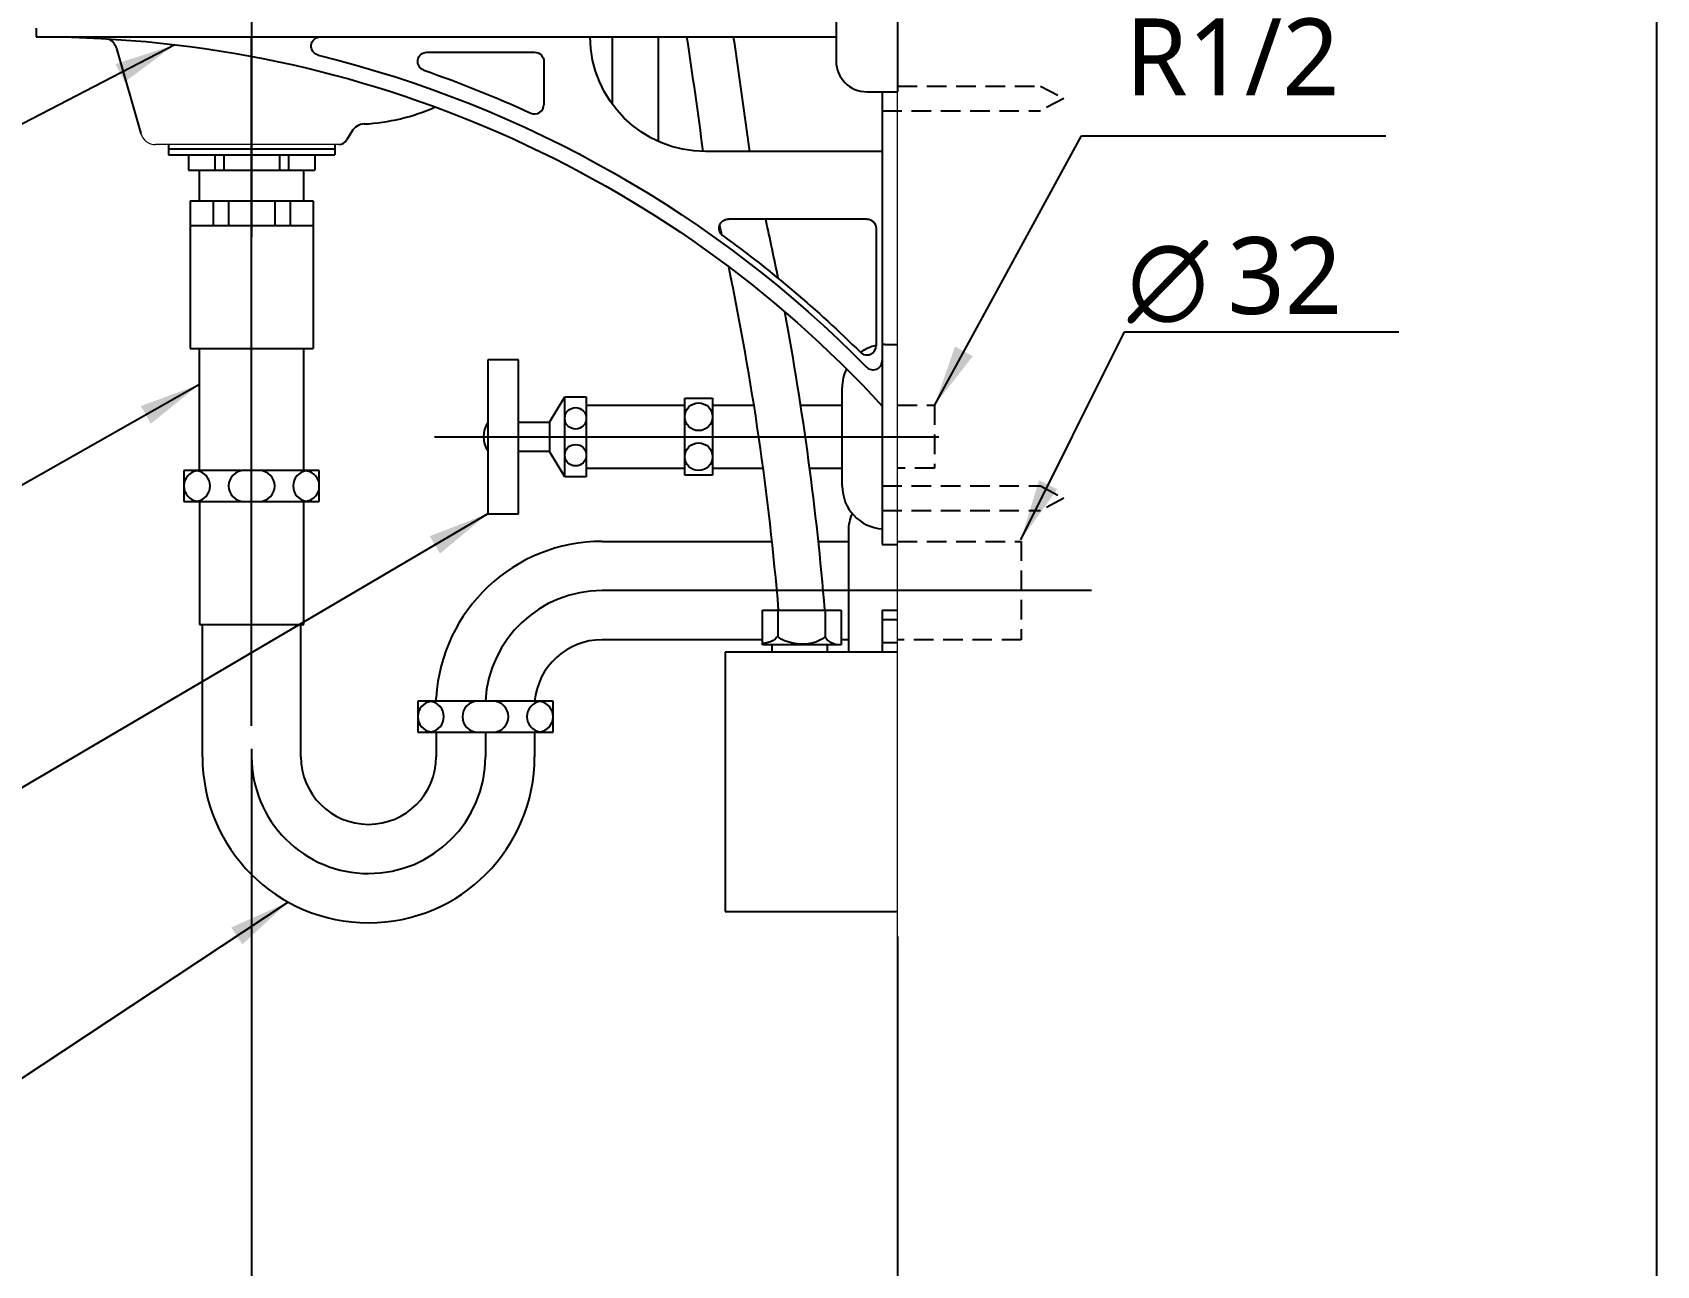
# Model space of a CAD drawing. Header units: millimetres. Extents: x 0 to 4679, y -4094 to -981.
# Drawn here: x 4151 to 4679, y -3622 to -3222 of the extents above; entities that cross this region are included whole.
import ezdxf
from ezdxf.lldxf.tags import DXFTag

# ---------------------------------------------------------------- set-up
doc = ezdxf.new("R2010")
doc.units = ezdxf.units.MM
doc.linetypes.add('DASHED2', pattern=[9.525, 6.35, -3.175])
for name, color, linetype in [('내부선 및 부속', 4, 'Continuous'), ('도각라인', 7, 'Continuous'), ('외형선', 3, 'Continuous'), ('점선', 6, 'DASHED2'), ('중심선', 1, 'DASHED'), ('치수선', 7, 'Continuous')]:
    doc.layers.add(name, color=color, linetype=linetype)
doc.styles.add('____', font='')
doc.styles.add('맑은고딕_치수', font='malgun.ttf', dxfattribs={"height": 25})
doc.styles.get('____').set_extended_font_data('굴림')
tags = doc.linetypes.add('DASHDOT', pattern=[70, 31, -13, 13, -13]).pattern_tags.tags
tags[10:11] = [DXFTag(74, 4), DXFTag(75, 0), DXFTag(340, '0'), DXFTag(46, 0.0), DXFTag(50, 0.0), DXFTag(44, 0.0), DXFTag(45, 0.0)]
tags[8:9] = [DXFTag(74, 4), DXFTag(75, 0), DXFTag(340, '0'), DXFTag(46, 0.0), DXFTag(50, 0.0), DXFTag(44, 0.0), DXFTag(45, 0.0)]
tags[6:7] = [DXFTag(74, 4), DXFTag(75, 0), DXFTag(340, '0'), DXFTag(46, 0.0), DXFTag(50, 0.0), DXFTag(44, 0.0), DXFTag(45, 0.0)]
tags[4:5] = [DXFTag(74, 4), DXFTag(75, 0), DXFTag(340, '0'), DXFTag(46, 0.0), DXFTag(50, 0.0), DXFTag(44, 0.0), DXFTag(45, 0.0)]
tags = doc.linetypes.add('DASHED', pattern=[25.72, 12.86, -12.86]).pattern_tags.tags
tags[6:7] = [DXFTag(74, 4), DXFTag(75, 0), DXFTag(340, '0'), DXFTag(46, 0.0), DXFTag(50, 0.0), DXFTag(44, 0.0), DXFTag(45, 0.0)]
tags[4:5] = [DXFTag(74, 4), DXFTag(75, 0), DXFTag(340, '0'), DXFTag(46, 0.0), DXFTag(50, 0.0), DXFTag(44, 0.0), DXFTag(45, 0.0)]
doc.dimstyles.new('MSADIM', dxfattribs={"dimtxt": 33, "dimasz": 17, "dimexe": 10, "dimexo": 7.5, "dimgap": 10, "dimtad": 0, "dimtih": 1, "dimtoh": 1, "dimdec": 0, "dimzin": 1, "dimdsep": 46, "dimtxsty": '____', "dimcen": 11.25, "dimadec": 0, "dimazin": 0, "dimtfac": 1, "dimtdec": 0, "dimtix": 1, "dimtmove": 0, "dimatfit": 3, "dimfxl": 1, "dimtolj": 1, "dimtzin": 1, "dimarcsym": 0})
doc.dimstyles.new('계림치수_맑은고딕', dxfattribs={"dimtxt": 25, "dimasz": 20, "dimexe": 20, "dimexo": 0.0625, "dimgap": 10, "dimtad": 1, "dimdec": 0, "dimzin": 0, "dimdsep": 46, "dimtxsty": '맑은고딕_치수', "dimcen": 0.09, "dimadec": 0, "dimazin": 0, "dimtfac": 1, "dimtdec": 0, "dimtofl": 0, "dimtmove": 0, "dimatfit": 3, "dimfxl": 1, "dimtolj": 1, "dimtzin": 0, "dimarcsym": 0})

# ---------------------------------------------------------------- blocks, each defined once
blk = doc.blocks.new('*D11')
at = {"layer": '치수선', "color": 0, "lineweight": -2, "transparency": 16777216}
for p, q in [((4222.74, -3454.46), (4222.74, -3739.91)), ((4432.74, -3515.46), (4432.74, -3739.91)), ((4239.74, -3729.91), (4415.74, -3729.91))]:
    blk.add_line(p, q, dxfattribs=at)
at = {"layer": '치수선', "color": 0, "transparency": 16777216}
for points in [[(4239.74, -3727.07), (4239.74, -3732.74), (4222.74, -3729.91)], [(4415.74, -3727.07), (4415.74, -3732.74), (4432.74, -3729.91)]]:
    blk.add_solid(points, dxfattribs=at)
at = {"layer": '치수선', "color": 0, "transparency": 16777216, "insert": (4327.74, -3707.06), "char_height": 25, "attachment_point": 5, "style": '____'}
blk.add_mtext('\\A1;210', dxfattribs=at)

msp = doc.modelspace()

# ---------------------------------------------------------------- linework, layer by layer
at = {"layer": '내부선 및 부속', "linetype": 'Continuous'}
for p, q in [((4412.74, -3103.1), (4412.74, -3230.8)), ((4432.74, -3103.1), (4432.74, -3240.8)), ((4152.74, -3220.08), (4152.74, -3222.96)), ((4152.74, -3222.96), (4412.74, -3222.96)), ((4340.04, -3244.94), (4340.04, -3222.96)), ((4355.04, -3257), (4355.04, -3222.96)), ((4279.72, -3227.96), (4314.74, -3227.96)), ((4317.74, -3230.96), (4317.74, -3245)), ((4422.74, -3240.8), (4432.74, -3240.8)), ((4427.74, -3240.8), (4427.74, -3387.96)), ((4195.74, -3257.96), (4195.74, -3261.3)), ((4195.74, -3259.3), (4249.74, -3259.3)), ((4195.74, -3261.3), (4249.74, -3261.3)), ((4202.24, -3261.3), (4202.24, -3266.3)), ((4210.74, -3261.3), (4210.74, -3266.3)), ((4213.74, -3261.3), (4213.74, -3266.3)), ((4231.74, -3261.3), (4231.74, -3266.3)), ((4234.74, -3261.3), (4234.74, -3266.3)), ((4243.24, -3261.3), (4243.24, -3266.3)), ((4249.74, -3257.96), (4249.74, -3261.3)), ((4427.74, -3260.23), (4370.29, -3260.23)), ((4202.24, -3266.3), (4243.24, -3266.3)), ((4205.74, -3276.3), (4205.74, -3266.3)), ((4205.74, -3276.3), (4205.74, -3266.3)), ((4239.74, -3276.3), (4239.74, -3266.3)), ((4239.74, -3276.3), (4239.74, -3266.3)), ((4202.74, -3276.3), (4202.74, -3324.3)), ((4202.74, -3276.3), (4242.74, -3276.3)), ((4210.24, -3276.3), (4210.24, -3284.3)), ((4215.24, -3276.3), (4215.24, -3284.3)), ((4230.24, -3276.3), (4230.24, -3284.3)), ((4235.24, -3276.3), (4235.24, -3284.3)), ((4242.74, -3276.3), (4242.74, -3324.3)), ((4422.74, -3282.2), (4377.74, -3282.2)), ((4202.74, -3284.3), (4242.74, -3284.3)), ((4205.74, -3284.3), (4239.74, -3284.3)), ((4425.74, -3285.2), (4425.74, -3323.36)), ((4202.74, -3324.3), (4242.74, -3324.3)), ((4205.74, -3363.96), (4205.74, -3324.3)), ((4239.74, -3363.96), (4239.74, -3324.3)), ((4428.74, -3322.96), (4432.74, -3322.96)), ((4299.54, -3327.96), (4299.54, -3377.96)), ((4309.54, -3327.96), (4299.54, -3327.96)), ((4309.54, -3377.96), (4309.54, -3327.96)), ((4319.54, -3348.21), (4324.54, -3339.96)), ((4324.54, -3339.96), (4331.54, -3339.96)), ((4324.54, -3365.96), (4324.54, -3339.96)), ((4331.54, -3339.96), (4331.54, -3365.96)), ((4363.54, -3365.46), (4363.54, -3340.46)), ((4363.54, -3340.46), (4372.54, -3340.46)), ((4372.54, -3340.46), (4372.54, -3365.46)), ((4414.74, -3368.96), (4414.74, -3336.96)), ((4331.54, -3342.71), (4363.54, -3342.71)), ((4372.54, -3342.71), (4386.05, -3342.71)), ((4401.23, -3342.71), (4414.74, -3342.71)), ((4309.54, -3348.21), (4319.54, -3348.21)), ((4319.54, -3348.21), (4319.54, -3357.71)), ((4319.54, -3357.71), (4309.54, -3357.71)), ((4324.54, -3365.96), (4319.54, -3357.71)), ((4244.74, -3363.96), (4200.74, -3363.96)), ((4200.74, -3363.96), (4200.74, -3373.96)), ((4244.74, -3373.96), (4244.74, -3363.96)), ((4331.54, -3365.96), (4324.54, -3365.96)), ((4331.54, -3363.21), (4363.54, -3363.21)), ((4372.54, -3365.46), (4363.54, -3365.46)), ((4372.54, -3363.21), (4389.04, -3363.21)), ((4404.17, -3363.21), (4414.74, -3363.21)), ((4200.74, -3373.96), (4244.74, -3373.96)), ((4205.74, -3373.96), (4205.74, -3413.96)), ((4239.74, -3413.96), (4239.74, -3373.96)), ((4299.54, -3377.96), (4309.54, -3377.96)), ((4416.74, -3383.46), (4416.74, -3422.46)), ((4336.65, -3386.96), (4391.91, -3386.96)), ((4407, -3386.96), (4416.74, -3386.96)), ((4427.74, -3387.96), (4432.74, -3387.96)), ((4388.77, -3409.28), (4414.43, -3409.28)), ((4388.78, -3420.63), (4388.77, -3409.28)), ((4393.82, -3409.06), (4393.82, -3417.47)), ((4409.17, -3409.48), (4409.17, -3417.89)), ((4414.43, -3409.28), (4414.43, -3420.63)), ((4427.74, -3409.35), (4432.74, -3409.35)), ((4427.74, -3409.35), (4427.74, -3422.96)), ((4205.74, -3413.96), (4239.74, -3413.96)), ((4206.74, -3456.96), (4206.74, -3413.96)), ((4238.74, -3456.96), (4238.74, -3413.96)), ((4388.78, -3418.96), (4336.65, -3418.96)), ((4414.43, -3420.63), (4388.78, -3420.63)), ((4391.83, -3420.63), (4391.83, -3422.96)), ((4409.83, -3420.63), (4409.83, -3422.96)), ((4416.74, -3418.96), (4414.43, -3418.96)), ((4432.74, -3422.96), (4376.7, -3422.96)), ((4376.7, -3422.96), (4376.7, -3507.27)), ((4320.74, -3438.96), (4276.74, -3438.96)), ((4276.74, -3438.96), (4276.74, -3448.96)), ((4282.74, -3438.96), (4282.74, -3437.83)), ((4320.74, -3448.96), (4320.74, -3438.96)), ((4276.74, -3448.96), (4320.74, -3448.96)), ((4282.74, -3448.96), (4282.74, -3456.96)), ((4314.74, -3448.96), (4314.74, -3456.96)), ((4376.7, -3507.27), (4432.74, -3507.27))]:
    msp.add_line(p, q, dxfattribs=at)
at = {"layer": '내부선 및 부속', "linetype": 'Continuous', "flags": 128}
for points in [[(4154.44, -3222.96, -0.209868), (4427.74, -3342.96)], [(4244.4, -3228.88, -0.886019), (4245.11, -3222.96)], [(4370.29, -3260.23, -0.412051), (4332.74, -3222.96)], [(4244.4, -3228.88, -0.138883), (4422.6, -3330.31)], [(4278.75, -3233.8, -0.846333), (4279.72, -3227.96)], [(4314.74, -3227.96, -0.414214), (4317.74, -3230.96)], [(4278.75, -3233.8, -0.024561), (4313.49, -3247.73)], [(4375.98, -3287.64, -0.727508), (4377.74, -3282.2)], [(4422.74, -3282.2, -0.414214), (4425.74, -3285.2)], [(4375.98, -3287.64, -0.038751), (4420.63, -3325.49)]]:
    msp.add_lwpolyline(points, format="xyb", dxfattribs=at)
at = {"layer": '내부선 및 부속', "linetype": 'Continuous'}
for centre, radius in [((4368.04, -3346.46), 4.5), ((4328.04, -3346.96), 3.5), ((4328.04, -3358.96), 3.5), ((4368.04, -3359.46), 4.5)]:
    msp.add_circle(centre, radius, dxfattribs=at)
at = {"layer": '내부선 및 부속'}
for radius, start, end in [(2191.43, 7.58738, 8.57139), (2206.43, 7.53531, 8.51269)]:
    msp.add_arc((2197.31, -3549.58), radius, start, end, dxfattribs=at)
at = {"layer": '내부선 및 부속', "linetype": 'Continuous'}
for centre, radius, start, end in [((4422.74, -3230.8), 10, 180, 270), ((4314.74, -3245), 3, 245.3415, 0), ((3470.56, -3486.5), 941.71, 11.3337, 12.52917), ((3470.56, -3486.5), 926.71, 12.41077, 12.61042), ((3470.56, -3486.5), 926.71, 4.77974, 11.75447), ((3470.56, -3486.5), 941.71, 4.70343, 10.6579), ((4422.74, -3323.36), 3, 225.2681, 0), ((4428.74, -3336.96), 14, 102.3736, 125.2323), ((4428.74, -3336.96), 14, 90, 94.096), ((4428.74, -3336.96), 14, 154.2821, 180), ((4424.74, -3328.2), 3, 224.5388, 0), ((4305.96, -3352.96), 7.84, 144.9654, 215.0346), ((4205.74, -3368.96), 5, 98.6269, 261.3731), ((4204.24, -3368.96), 5, 278.6269, 81.3731), ((4220.24, -3368.96), 5, 90, 270), ((4225.24, -3368.96), 5, 270, 90), ((4241.24, -3368.96), 5, 98.6269, 261.3731), ((4239.74, -3368.96), 5, 278.6269, 81.3731), ((4428.74, -3368.96), 14, 180, 265.904), ((4429.74, -3383.46), 13, 154.7643, 180), ((4336.65, -3440.96), 54, 90, 176.6714), ((4336.65, -3440.96), 22, 90, 174.7841), ((4429.74, -3422.46), 13, 180, 182.2042), ((4281.74, -3443.96), 5, 98.6269, 261.3731), ((4280.24, -3443.96), 5, 278.6269, 81.3731), ((4296.24, -3443.96), 5, 90, 270), ((4301.24, -3443.96), 5, 270, 90), ((4317.24, -3443.96), 5, 98.6269, 261.3731), ((4315.74, -3443.96), 5, 278.6269, 81.3731), ((4260.74, -3456.96), 54, 180, 0), ((4260.74, -3456.96), 22, 180, 0)]:
    msp.add_arc(centre, radius, start, end, dxfattribs=at)
for points in [[(4393.82, -3417.47), (4393.82, -3417.47), (4393.21, -3419.92), (4388.78, -3420.2)], [(4400.97, -3420.42), (4400.97, -3420.42), (4395.92, -3420), (4394.03, -3418.11)], [(4409.17, -3417.89), (4409.17, -3417.89), (4406.86, -3420.63), (4400.97, -3420.42)], [(4409.17, -3417.89), (4409.17, -3417.89), (4409.81, -3420.42), (4414.43, -3420.63)]]:
    msp.add_open_spline(points, degree=3, dxfattribs=at)
at = {"layer": '도각라인', "color": 7}
msp.add_line((4679.45, -980.91), (4679.45, -4016.91), dxfattribs=at)
at = {"layer": '외형선', "linetype": 'Continuous', "lineweight": 18}
for p, q in [((4432.74, -3932.96), (4432.74, -2318.12)), ((4251.04, -3257.96), (4191.51, -3257.96))]:
    msp.add_line(p, q, dxfattribs=at)
at = {"layer": '외형선'}
for p, q in [((4178.81, -3226.72), (4186.7, -3254.34)), ((4255.3, -3253.69), (4253.61, -3256.51))]:
    msp.add_line(p, q, dxfattribs=at)
for centre, radius, start, end in [((4174.01, -3228.1), 5, 15.9454, 64.0252), ((4255.95, -3186.36), 65, 272.977, 294.0354), ((4259.59, -3256.27), 5, 92.977, 149.0362), ((4251.04, -3254.96), 3, 270, 329.0362)]:
    msp.add_arc(centre, radius, start, end, dxfattribs=at)
at = {"layer": '외형선', "lineweight": 18}
msp.add_arc((4191.51, -3252.96), 5, 195.9454, 270, dxfattribs=at)
at = {"layer": '점선'}
for p, q in [((4432.74, -3238.96), (4479.24, -3238.96)), ((4479.24, -3238.96), (4486.74, -3242.96)), ((4427.74, -3246.96), (4479.24, -3246.96)), ((4486.74, -3242.96), (4479.24, -3246.96)), ((4432.74, -3342.71), (4444.74, -3342.71)), ((4444.74, -3342.71), (4444.74, -3363.21)), ((4444.74, -3363.21), (4432.74, -3363.21)), ((4427.74, -3368.96), (4479.24, -3368.96)), ((4479.24, -3368.96), (4486.74, -3372.96)), ((4486.74, -3372.96), (4479.24, -3376.96)), ((4427.74, -3376.96), (4479.24, -3376.96)), ((4432.74, -3386.96), (4472.94, -3386.96)), ((4472.94, -3386.96), (4472.94, -3418.96)), ((4427.74, -3412.4), (4432.74, -3412.4)), ((4427.74, -3419.87), (4432.74, -3419.87)), ((4472.94, -3418.96), (4432.74, -3418.96))]:
    msp.add_line(p, q, dxfattribs=at)
at = {"layer": '중심선', "linetype": 'DASHDOT'}
for p, q in [((4222.74, -3187.96), (4222.74, -3287.96)), ((4222.74, -3446.96), (4222.74, -3222.96)), ((4282.15, -3352.96), (4446.15, -3352.96)), ((4495.82, -3402.96), (4336.65, -3402.96)), ((4298.74, -3448.96), (4298.74, -3456.96))]:
    msp.add_line(p, q, dxfattribs=at)
for centre, start, end in [((4336.65, -3440.96), 90, 176.6714), ((4260.74, -3456.96), 180.0002, 270.0007), ((4260.74, -3456.96), 270.0003, 0)]:
    msp.add_arc(centre, 38, start, end, dxfattribs=at)

# ---------------------------------------------------------------- texts
at = {"layer": '치수선', "style": '맑은고딕_치수'}
for s, p in [('∅', (4507.55, -3314.52)), ('32', (4539.99, -3313.04))]:
    msp.add_text(s, height=25, dxfattribs=at).set_placement(p)
at = {"layer": '치수선', "insert": (4506.77, -3216.96), "char_height": 25, "width": 380.4469, "attachment_point": 1, "line_spacing_factor": 0.963855, "style": '맑은고딕_치수'}
msp.add_mtext('\\A1;R1/2', dxfattribs=at)

# ---------------------------------------------------------------- dimensions: what is measured, and where the dimension line sits
at = {"layer": '치수선'}
dim = msp.add_linear_dim(base=(4432.74, -3729.91), p1=(4222.74, -3446.96), p2=(4432.74, -3507.96), dimstyle='MSADIM', override={"dimtxt": 25, "dimtad": 1, "dimtih": 0, "dimtoh": 0}, dxfattribs=at)
dim.commit()
dim.dimension.update_dxf_attribs({"geometry": '*D11', "text_midpoint": (4327.74, -3707.06)})

# ---------------------------------------------------------------- leaders
for points in [[(4197.74, -3225.5), (4049.52, -3302.36), (3887.82, -3302.36)], [(4444.72, -3342.74), (4492.49, -3255.13), (4591.49, -3255.13)], [(4472.76, -3386.48), (4506.5, -3318.87), (4595.66, -3318.87)], [(4205.74, -3335.96), (4072.08, -3411.75), (3892.59, -3411.75)], [(4299.54, -3377.96), (4072.08, -3511.75), (3892.59, -3511.75)], [(4234.59, -3504.21), (4072.08, -3611.75), (3892.59, -3611.75)]]:
    msp.add_leader(points, dimstyle='계림치수_맑은고딕', dxfattribs=at)

doc.saveas('drawing.dxf')
